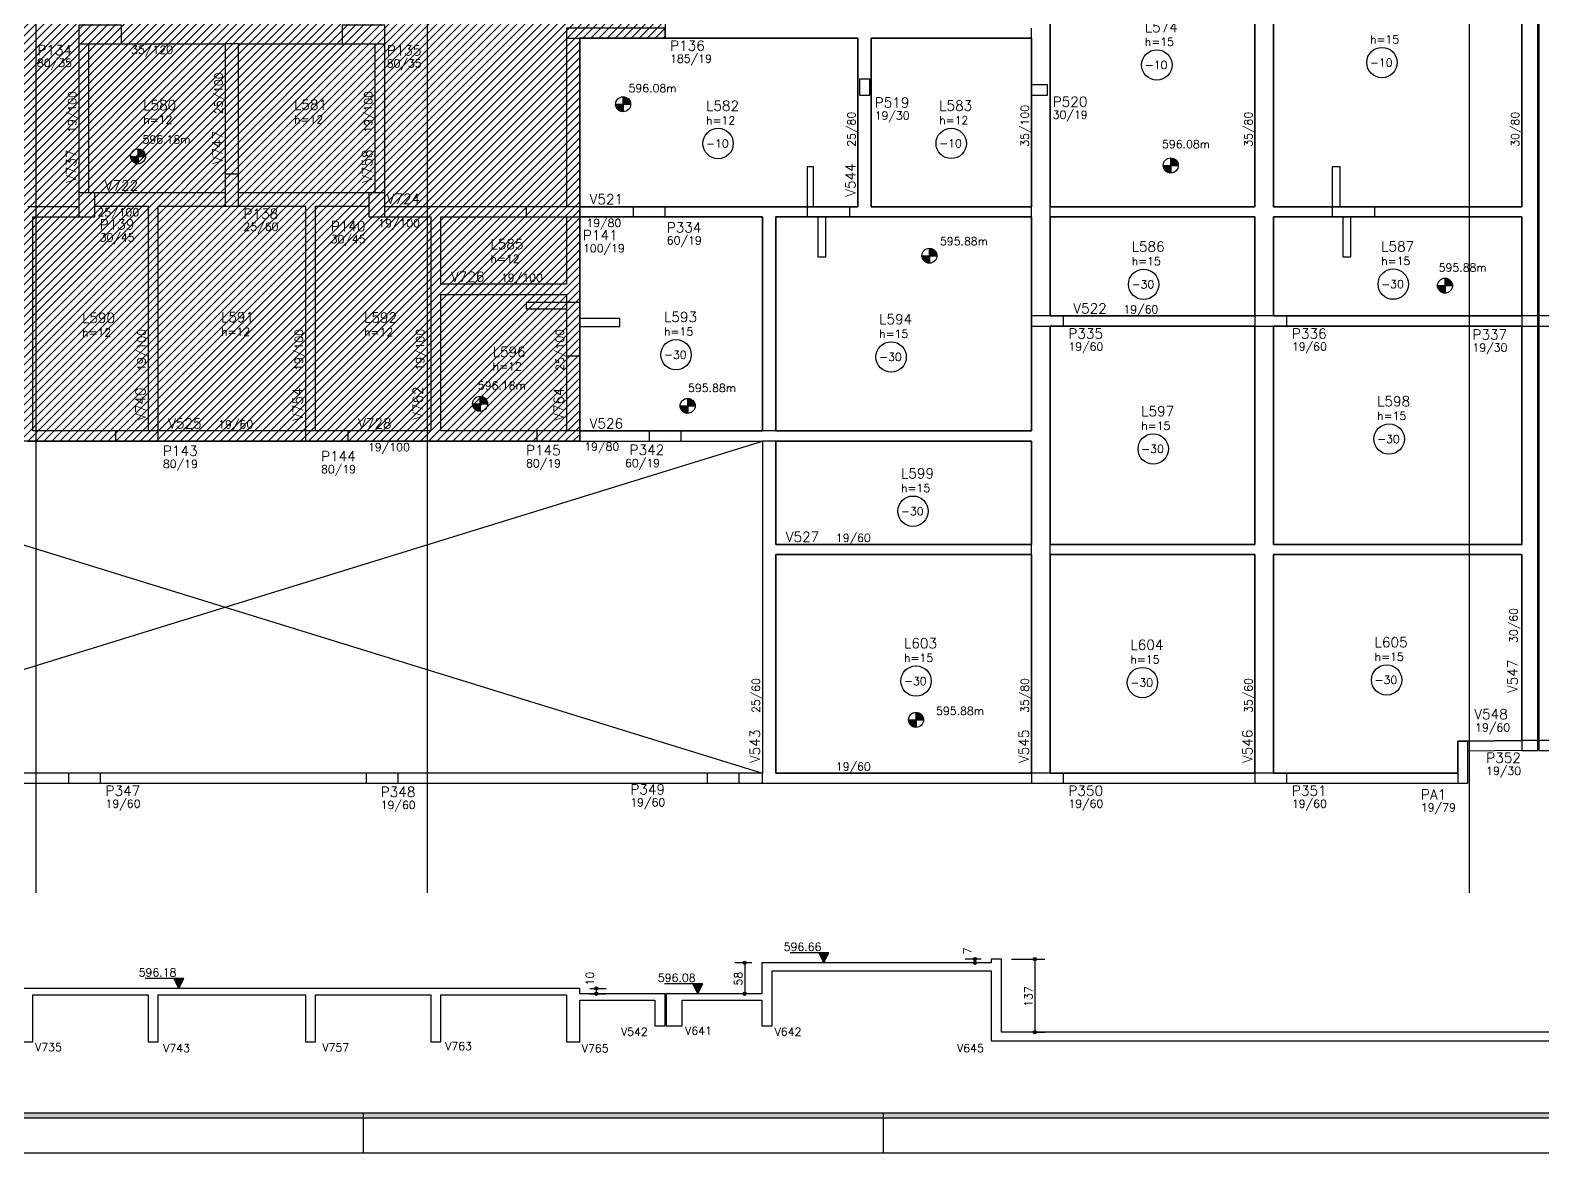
# Model space of a CAD drawing. Extents: x -9640 to 3028, y -691 to 5617.
# Drawn here: x -6896 to -4061, y -691 to 1412 of the extents above; entities that cross this region are included whole.
import ezdxf

# ---------------------------------------------------------------- set-up
doc = ezdxf.new("R2010")
doc.units = 0
doc.header["$LTSCALE"] = 100
doc.header["$MEASUREMENT"] = 0
doc.layers.get('0').update_dxf_attribs({"color": 245, "linetype": 'CONTINUOUS'})
for name, color, linetype in [('01', 7, 'CONTINUOUS'), ('10', 7, 'CONTINUOUS'), ('11', 7, 'CONTINUOUS'), ('12', 7, 'CONTINUOUS'), ('13', 7, 'CONTINUOUS'), ('18', 4, 'CONTINUOUS'), ('19', 5, 'CONTINUOUS'), ('2', 5, 'CONTINUOUS'), ('221', 102, 'CONTINUOUS'), ('224', 7, 'CONTINUOUS'), ('242', 7, 'CONTINUOUS'), ('243', 9, 'CONTINUOUS'), ('244', 6, 'CONTINUOUS'), ('246', 3, 'CONTINUOUS'), ('30', 7, 'CONTINUOUS'), ('4', 3, 'CONTINUOUS'), ('8', 7, 'CONTINUOUS'), ('9', 3, 'CONTINUOUS')]:
    doc.layers.add(name, color=color, linetype=linetype)
doc.styles.get("Standard").update_dxf_attribs({"font": 'ROMANS.SHX'})

msp = doc.modelspace()

# ---------------------------------------------------------------- hatches: boundary and pattern name
at = {"layer": '244', "linetype": 'Continuous'}
h = msp.add_hatch(dxfattribs=at)
h.set_pattern_fill('ANSI31', color=256, scale=85)
h.paths.add_polyline_path([(-7170.126021, 4326.596), (-5706.126, 4326.596), (-5706.126, 1397.596), (-5866.126, 1397.596), (-5866.126, 642.596), (-7170.126021, 642.596026), (-7170.126021, 1397.596), (-7330.126, 1397.596), (-7330.126, 1867.096), (-7220.126, 1867.096), (-7220.126, 2381.596), (-7330.126007, 2384.596), (-7330.126007, 3571.596031), (-7170.126024, 3571.596031)])

# ---------------------------------------------------------------- linework, layer by layer
for p, q in [((-5784.723792, 1287.860354), (-5784.723792, 1259.735354)), ((-5784.723792, 1259.735354), (-5784.723792, 1287.860354)), ((-5784.723792, 1287.177088), (-5780.393526, 1287.177088)), ((-5784.723792, 1286.285133), (-5778.256771, 1286.285133)), ((-5784.723792, 1285.393178), (-5776.767502, 1285.393178)), ((-5784.723792, 1284.501209), (-5775.602833, 1284.501209)), ((-5784.723792, 1283.609321), (-5774.649576, 1283.609321)), ((-5784.723792, 1282.717366), (-5773.85194, 1282.717366)), ((-5784.723792, 1281.825397), (-5773.177687, 1281.825397)), ((-5784.723792, 1280.933442), (-5772.606162, 1280.933442)), ((-5784.723792, 1280.041487), (-5772.123364, 1280.041487)), ((-5784.723792, 1279.149531), (-5771.719423, 1279.149531)), ((-5784.723792, 1278.257576), (-5771.387205, 1278.257576)), ((-5784.723792, 1277.365675), (-5771.121398, 1277.365675)), ((-5784.723792, 1276.473719), (-5770.918248, 1276.473719)), ((-5798.786292, 1273.797854), (-5770.661292, 1273.797854)), ((-5784.723846, 1272.905952), (-5798.751893, 1272.905952)), ((-5784.723846, 1272.013997), (-5798.672727, 1272.013997)), ((-5784.723846, 1271.122042), (-5798.529444, 1271.122042)), ((-5784.723846, 1270.230087), (-5798.326239, 1270.230087)), ((-5784.723846, 1269.338185), (-5798.060432, 1269.338185)), ((-5784.723846, 1268.446176), (-5797.728214, 1268.446176)), ((-5784.723846, 1267.554275), (-5797.324273, 1267.554275)), ((-5784.723846, 1266.66232), (-5796.841476, 1266.66232)), ((-5784.723846, 1265.770364), (-5796.269951, 1265.770364)), ((-5784.723846, 1264.878409), (-5795.595643, 1264.878409)), ((-5784.723846, 1263.986508), (-5794.798062, 1263.986508)), ((-5784.723846, 1263.094485), (-5793.844805, 1263.094485)), ((-5784.723846, 1262.202584), (-5792.680136, 1262.202584)), ((-5784.723846, 1261.310629), (-5791.190866, 1261.310629)), ((-5784.723846, 1260.418673), (-5789.054057, 1260.418673)), ((-5784.723792, 1275.581764), (-5770.77491, 1275.581764)), ((-5784.723792, 1274.689809), (-5770.69131, 1274.689809)), ((-6707.851308, 1176.170773), (-6679.726308, 1176.170773)), ((-6693.788862, 1175.278871), (-6707.816909, 1175.278871)), ((-6693.788862, 1174.386916), (-6707.737743, 1174.386916)), ((-6693.788862, 1173.494961), (-6707.59446, 1173.494961)), ((-6693.788862, 1172.603006), (-6707.391256, 1172.603006)), ((-6693.788862, 1171.711104), (-6707.125449, 1171.711104)), ((-6693.788862, 1170.819095), (-6706.79323, 1170.819095)), ((-6693.788862, 1169.927194), (-6706.38929, 1169.927194)), ((-6693.788862, 1169.035239), (-6705.906492, 1169.035239)), ((-6693.788862, 1168.143284), (-6705.334967, 1168.143284)), ((-6693.788862, 1167.251328), (-6704.66066, 1167.251328)), ((-6693.788862, 1166.359427), (-6703.863078, 1166.359427)), ((-6693.788862, 1165.467405), (-6702.909821, 1165.467405)), ((-6693.788862, 1164.575503), (-6701.745152, 1164.575503)), ((-6693.788862, 1163.683548), (-6700.255882, 1163.683548)), ((-6693.788862, 1162.791593), (-6698.119074, 1162.791593)), ((-6693.788808, 1190.233273), (-6693.788808, 1162.108273)), ((-6693.788808, 1162.108273), (-6693.788808, 1190.233273)), ((-6693.788808, 1189.550007), (-6689.458543, 1189.550007)), ((-6693.788808, 1188.658052), (-6687.321788, 1188.658052)), ((-6693.788808, 1187.766097), (-6685.832518, 1187.766097)), ((-6693.788808, 1186.874128), (-6684.667849, 1186.874128)), ((-6693.788808, 1185.98224), (-6683.714592, 1185.98224)), ((-6693.788808, 1185.090285), (-6682.916957, 1185.090285)), ((-6693.788808, 1184.198316), (-6682.242703, 1184.198316)), ((-6693.788808, 1183.306361), (-6681.671178, 1183.306361)), ((-6693.788808, 1182.414406), (-6681.18838, 1182.414406)), ((-6693.788808, 1181.522451), (-6680.78444, 1181.522451)), ((-6693.788808, 1180.630495), (-6680.452221, 1180.630495)), ((-6693.788808, 1179.738594), (-6680.186414, 1179.738594)), ((-6693.788808, 1178.846639), (-6679.983264, 1178.846639)), ((-6693.788808, 1177.954683), (-6679.839926, 1177.954683)), ((-6693.788808, 1177.062728), (-6679.756326, 1177.062728)), ((-4758.29095, 1173.116395), (-4758.29095, 1144.991395)), ((-4758.29095, 1144.991395), (-4758.29095, 1173.116395)), ((-4758.29095, 1172.433129), (-4753.960684, 1172.433129)), ((-4758.29095, 1171.541174), (-4751.823929, 1171.541174)), ((-4758.29095, 1170.649219), (-4750.33466, 1170.649219)), ((-4758.29095, 1169.75725), (-4749.169991, 1169.75725)), ((-4758.29095, 1168.865362), (-4748.216734, 1168.865362)), ((-4758.29095, 1167.973407), (-4747.419099, 1167.973407)), ((-4758.29095, 1167.081438), (-4746.744845, 1167.081438)), ((-4758.29095, 1166.189483), (-4746.17332, 1166.189483)), ((-4758.29095, 1165.297528), (-4745.690522, 1165.297528)), ((-4758.29095, 1164.405573), (-4745.286581, 1164.405573)), ((-4758.29095, 1163.513617), (-4744.954363, 1163.513617)), ((-4758.29095, 1162.621716), (-4744.688556, 1162.621716)), ((-4772.35345, 1159.053895), (-4744.22845, 1159.053895)), ((-4758.291004, 1158.161994), (-4772.319051, 1158.161994)), ((-4758.291004, 1157.270038), (-4772.239885, 1157.270038)), ((-4758.291004, 1156.378083), (-4772.096602, 1156.378083)), ((-4758.291004, 1155.486128), (-4771.893398, 1155.486128)), ((-4758.291004, 1154.594226), (-4771.627591, 1154.594226)), ((-4758.291004, 1153.702218), (-4771.295372, 1153.702218)), ((-4758.291004, 1152.810316), (-4770.891432, 1152.810316)), ((-4758.291004, 1151.918361), (-4770.408634, 1151.918361)), ((-4758.291004, 1151.026406), (-4769.837109, 1151.026406)), ((-4758.291004, 1150.13445), (-4769.162801, 1150.13445)), ((-4758.291004, 1149.242549), (-4768.36522, 1149.242549)), ((-4758.291004, 1148.350527), (-4767.411963, 1148.350527)), ((-4758.291004, 1147.458625), (-4766.247294, 1147.458625)), ((-4758.291004, 1146.56667), (-4764.758024, 1146.56667)), ((-4758.291004, 1145.674715), (-4762.621216, 1145.674715)), ((-4758.29095, 1161.729761), (-4744.485406, 1161.729761)), ((-4758.29095, 1160.837805), (-4744.342068, 1160.837805)), ((-4758.29095, 1159.94585), (-4744.258468, 1159.94585)), ((-5210.581892, 1004.099726), (-5210.581892, 975.974726)), ((-5210.581892, 975.974726), (-5210.581892, 1004.099726)), ((-5210.581892, 1003.41646), (-5206.251627, 1003.41646)), ((-5210.581892, 1002.524505), (-5204.114872, 1002.524505)), ((-5210.581892, 1001.632549), (-5202.625602, 1001.632549)), ((-5210.581892, 1000.740581), (-5201.460933, 1000.740581)), ((-5210.581892, 999.848693), (-5200.507676, 999.848693)), ((-5210.581892, 998.956737), (-5199.710041, 998.956737)), ((-5210.581892, 998.064769), (-5199.035787, 998.064769)), ((-5210.581892, 997.172814), (-5198.464262, 997.172814)), ((-5210.581892, 996.280858), (-5197.981464, 996.280858)), ((-5210.581892, 995.388903), (-5197.577524, 995.388903)), ((-5210.581892, 994.496948), (-5197.245305, 994.496948)), ((-5210.581892, 993.605047), (-5196.979498, 993.605047)), ((-5210.581892, 992.713091), (-5196.776348, 992.713091)), ((-5224.644392, 990.037226), (-5196.519392, 990.037226)), ((-5210.581946, 989.145324), (-5224.609993, 989.145324)), ((-5210.581946, 988.253369), (-5224.530828, 988.253369)), ((-5210.581946, 987.361414), (-5224.387544, 987.361414)), ((-5210.581946, 986.469459), (-5224.18434, 986.469459)), ((-5210.581946, 985.577557), (-5223.918533, 985.577557)), ((-5210.581946, 984.685548), (-5223.586314, 984.685548)), ((-5210.581946, 983.793647), (-5223.182374, 983.793647)), ((-5210.581946, 982.901691), (-5222.699576, 982.901691)), ((-5210.581946, 982.009736), (-5222.128051, 982.009736)), ((-5210.581946, 981.117781), (-5221.453744, 981.117781)), ((-5210.581946, 980.22588), (-5220.656162, 980.22588)), ((-5210.581946, 979.333857), (-5219.702905, 979.333857)), ((-5210.581946, 978.441956), (-5218.538236, 978.441956)), ((-5210.581946, 977.550001), (-5217.048966, 977.550001)), ((-5210.581946, 976.658045), (-5214.912158, 976.658045)), ((-5210.581892, 991.821136), (-5196.633011, 991.821136)), ((-5210.581892, 990.929181), (-5196.54941, 990.929181)), ((-4244.306105, 947.940818), (-4244.306105, 919.815818)), ((-4244.306105, 919.815818), (-4244.306105, 947.940818)), ((-4244.306105, 947.257552), (-4239.975839, 947.257552)), ((-4244.306105, 946.365597), (-4237.839084, 946.365597)), ((-4244.306105, 945.473641), (-4236.349815, 945.473641)), ((-4244.306105, 944.581673), (-4235.185146, 944.581673)), ((-4244.306105, 943.689785), (-4234.231889, 943.689785)), ((-4244.306105, 942.797829), (-4233.434253, 942.797829)), ((-4244.306105, 941.905861), (-4232.76, 941.905861)), ((-4244.306105, 941.013906), (-4232.188475, 941.013906)), ((-4244.306105, 940.12195), (-4231.705677, 940.12195)), ((-4244.306105, 939.229995), (-4231.301736, 939.229995)), ((-4244.306105, 938.33804), (-4230.969518, 938.33804)), ((-4244.306105, 937.446139), (-4230.703711, 937.446139)), ((-4244.306105, 936.554183), (-4230.500561, 936.554183)), ((-4244.306105, 935.662228), (-4230.357223, 935.662228)), ((-4258.368605, 933.878318), (-4230.243605, 933.878318)), ((-4244.306159, 932.986416), (-4258.334206, 932.986416)), ((-4244.306159, 932.094461), (-4258.25504, 932.094461)), ((-4244.306159, 931.202506), (-4258.111757, 931.202506)), ((-4244.306159, 930.310551), (-4257.908552, 930.310551)), ((-4244.306159, 929.418649), (-4257.642746, 929.418649)), ((-4244.306159, 928.52664), (-4257.310527, 928.52664)), ((-4244.306159, 927.634739), (-4256.906586, 927.634739)), ((-4244.306159, 926.742783), (-4256.423789, 926.742783)), ((-4244.306159, 925.850828), (-4255.852264, 925.850828)), ((-4244.306159, 924.958873), (-4255.177956, 924.958873)), ((-4244.306159, 924.066972), (-4254.380375, 924.066972)), ((-4244.306159, 923.174949), (-4253.427118, 923.174949)), ((-4244.306159, 922.283048), (-4252.262449, 922.283048)), ((-4244.306159, 921.391093), (-4250.773179, 921.391093)), ((-4244.306159, 920.499137), (-4248.63637, 920.499137)), ((-4244.306105, 934.770273), (-4230.273623, 934.770273)), ((-6066.889142, 712.386066), (-6038.764142, 712.386066)), ((-6052.826695, 711.494165), (-6066.854742, 711.494165)), ((-6052.826695, 710.602209), (-6066.775577, 710.602209)), ((-6052.826695, 709.710254), (-6066.632293, 709.710254)), ((-6052.826695, 708.818299), (-6066.429089, 708.818299)), ((-6052.826642, 726.448566), (-6052.826642, 698.323566)), ((-6052.826642, 698.323566), (-6052.826642, 726.448566)), ((-6052.826642, 725.7653), (-6048.496376, 725.7653)), ((-6052.826642, 724.873345), (-6046.359621, 724.873345)), ((-6052.826642, 723.98139), (-6044.870351, 723.98139)), ((-6052.826642, 723.089421), (-6043.705683, 723.089421)), ((-6052.826642, 722.197533), (-6042.752426, 722.197533)), ((-6052.826642, 721.305578), (-6041.95479, 721.305578)), ((-6052.826642, 720.413609), (-6041.280537, 720.413609)), ((-6052.826642, 719.521654), (-6040.709011, 719.521654)), ((-6052.826642, 718.629699), (-6040.226214, 718.629699)), ((-6052.826642, 717.737744), (-6039.822273, 717.737744)), ((-6052.826642, 716.845789), (-6039.490055, 716.845789)), ((-6052.826642, 715.953887), (-6039.224248, 715.953887)), ((-6052.826642, 715.061932), (-6039.021097, 715.061932)), ((-6052.826642, 714.169977), (-6038.87776, 714.169977)), ((-6052.826642, 713.278021), (-6038.79416, 713.278021)), ((-5663.714549, 722.63734), (-5663.714549, 694.51234)), ((-5663.714549, 694.51234), (-5663.714549, 722.63734)), ((-5663.714549, 721.954074), (-5659.384284, 721.954074)), ((-5663.714549, 721.062119), (-5657.247529, 721.062119)), ((-5663.714549, 720.170164), (-5655.758259, 720.170164)), ((-5663.714549, 719.278195), (-5654.59359, 719.278195)), ((-5663.714549, 718.386307), (-5653.640333, 718.386307)), ((-5663.714549, 717.494352), (-5652.842698, 717.494352)), ((-5663.714549, 716.602383), (-5652.168444, 716.602383)), ((-5663.714549, 715.710428), (-5651.596919, 715.710428)), ((-5663.714549, 714.818473), (-5651.114121, 714.818473)), ((-5663.714549, 713.926518), (-5650.710181, 713.926518)), ((-5663.714549, 713.034562), (-5650.377962, 713.034562)), ((-5663.714549, 712.142661), (-5650.112155, 712.142661)), ((-5663.714549, 711.250706), (-5649.909005, 711.250706)), ((-5663.714549, 710.358751), (-5649.765668, 710.358751)), ((-5663.714549, 709.466795), (-5649.682067, 709.466795)), ((-6052.826695, 707.926398), (-6066.163282, 707.926398)), ((-6052.826695, 707.034389), (-6065.831064, 707.034389)), ((-6052.826695, 706.142487), (-6065.427123, 706.142487)), ((-6052.826695, 705.250532), (-6064.944326, 705.250532)), ((-6052.826695, 704.358577), (-6064.3728, 704.358577)), ((-6052.826695, 703.466622), (-6063.698493, 703.466622)), ((-6052.826695, 702.57472), (-6062.900911, 702.57472)), ((-6052.826695, 701.682698), (-6061.947654, 701.682698)), ((-6052.826695, 700.790796), (-6060.782986, 700.790796)), ((-6052.826695, 699.898841), (-6059.293716, 699.898841)), ((-6052.826695, 699.006886), (-6057.156907, 699.006886)), ((-5677.777049, 708.57484), (-5649.652049, 708.57484)), ((-5663.714603, 707.682939), (-5677.74265, 707.682939)), ((-5663.714603, 706.790983), (-5677.663485, 706.790983)), ((-5663.714603, 705.899028), (-5677.520201, 705.899028)), ((-5663.714603, 705.007073), (-5677.316997, 705.007073)), ((-5663.714603, 704.115171), (-5677.05119, 704.115171)), ((-5663.714603, 703.223163), (-5676.718971, 703.223163)), ((-5663.714603, 702.331261), (-5676.315031, 702.331261)), ((-5663.714603, 701.439306), (-5675.832233, 701.439306)), ((-5663.714603, 700.547351), (-5675.260708, 700.547351)), ((-5663.714603, 699.655395), (-5674.586401, 699.655395)), ((-5663.714603, 698.763494), (-5673.788819, 698.763494)), ((-5663.714603, 697.871472), (-5672.835562, 697.871472)), ((-5663.714603, 696.97957), (-5671.670893, 696.97957)), ((-5663.714603, 696.087615), (-5670.181623, 696.087615)), ((-5663.714603, 695.19566), (-5668.044815, 695.19566)), ((-5249.773978, 120.210951), (-5221.648978, 120.210951)), ((-5235.711532, 119.31905), (-5249.739579, 119.31905)), ((-5235.711532, 118.427094), (-5249.660413, 118.427094)), ((-5235.711532, 117.535139), (-5249.51713, 117.535139)), ((-5235.711532, 116.643184), (-5249.313926, 116.643184)), ((-5235.711532, 115.751282), (-5249.048119, 115.751282)), ((-5235.711532, 114.859274), (-5248.7159, 114.859274)), ((-5235.711532, 113.967372), (-5248.31196, 113.967372)), ((-5235.711478, 134.273451), (-5235.711478, 106.148451)), ((-5235.711478, 106.148451), (-5235.711478, 134.273451)), ((-5235.711478, 133.590185), (-5231.381213, 133.590185)), ((-5235.711478, 132.69823), (-5229.244458, 132.69823)), ((-5235.711478, 131.806275), (-5227.755188, 131.806275)), ((-5235.711478, 130.914306), (-5226.590519, 130.914306)), ((-5235.711478, 130.022418), (-5225.637262, 130.022418)), ((-5235.711478, 129.130463), (-5224.839627, 129.130463)), ((-5235.711478, 128.238494), (-5224.165373, 128.238494)), ((-5235.711478, 127.346539), (-5223.593848, 127.346539)), ((-5235.711478, 126.454584), (-5223.11105, 126.454584)), ((-5235.711478, 125.562629), (-5222.70711, 125.562629)), ((-5235.711478, 124.670673), (-5222.374891, 124.670673)), ((-5235.711478, 123.778772), (-5222.109084, 123.778772)), ((-5235.711478, 122.886817), (-5221.905934, 122.886817)), ((-5235.711478, 121.994862), (-5221.762596, 121.994862)), ((-5235.711478, 121.102906), (-5221.678996, 121.102906)), ((-5235.711532, 113.075417), (-5247.829162, 113.075417)), ((-5235.711532, 112.183462), (-5247.257637, 112.183462)), ((-5235.711532, 111.291506), (-5246.58333, 111.291506)), ((-5235.711532, 110.399605), (-5245.785748, 110.399605)), ((-5235.711532, 109.507583), (-5244.832491, 109.507583)), ((-5235.711532, 108.615681), (-5243.667822, 108.615681)), ((-5235.711532, 107.723726), (-5242.178552, 107.723726)), ((-5235.711532, 106.831771), (-5240.041744, 106.831771)), ((-5399.396192, -316.2723), (-5471.396177, -316.2723)), ((-5408.771192, -335.022309), (-5418.14621, -316.2723)), ((-5417.310112, -317.944514), (-5400.232255, -317.944514)), ((-5416.474014, -319.616675), (-5401.068353, -319.616675)), ((-5415.637916, -321.288871), (-5401.904415, -321.288871)), ((-5414.801853, -322.961032), (-5402.740514, -322.961032)), ((-5413.965755, -324.633193), (-5403.576612, -324.633228)), ((-5413.129657, -326.305389), (-5404.412674, -326.305389)), ((-5412.293559, -327.977594), (-5405.248773, -327.977559)), ((-5411.457461, -329.6498), (-5406.084871, -329.649755)), ((-5410.621362, -331.32196), (-5406.920969, -331.32196)), ((-5409.7853, -332.994121), (-5407.757085, -332.994121)), ((-5408.771192, -335.022309), (-5399.396192, -316.2723)), ((-6608.324938, -364.2723), (-6680.324923, -364.2723)), ((-6617.699938, -383.022309), (-6627.074956, -364.2723)), ((-6626.238858, -365.944514), (-6609.161, -365.944514)), ((-6625.402759, -367.616675), (-6609.997099, -367.616675)), ((-6617.699938, -383.022309), (-6608.324938, -364.2723)), ((-6624.566661, -369.288871), (-6610.833161, -369.288871)), ((-6623.730599, -370.961032), (-6611.669259, -370.961032)), ((-6622.894501, -372.633193), (-6612.505357, -372.633228)), ((-6622.058402, -374.305389), (-6613.34142, -374.305389)), ((-6621.222304, -375.977594), (-6614.177518, -375.977559)), ((-6620.386206, -377.6498), (-6615.013616, -377.649755)), ((-6619.550108, -379.32196), (-6615.849714, -379.32196)), ((-6618.714045, -380.994121), (-6616.68583, -380.994121)), ((-5635.22993, -374.2723), (-5707.229915, -374.2723)), ((-5644.60493, -393.022309), (-5653.979948, -374.2723)), ((-5653.14385, -375.944514), (-5636.065992, -375.944514)), ((-5652.307751, -377.616675), (-5636.90209, -377.616675)), ((-5651.471653, -379.288871), (-5637.738153, -379.288871)), ((-5650.635591, -380.961032), (-5638.574251, -380.961032)), ((-5649.799492, -382.633193), (-5639.410349, -382.633228)), ((-5648.963394, -384.305389), (-5640.246412, -384.305389)), ((-5648.127296, -385.977594), (-5641.08251, -385.977559)), ((-5647.291198, -387.6498), (-5641.918608, -387.649755)), ((-5646.4551, -389.32196), (-5642.754706, -389.32196)), ((-5645.619037, -390.994121), (-5643.590822, -390.994121)), ((-5644.60493, -393.022309), (-5635.22993, -374.2723)), ((-6272.075601, -615.886928), (-6272.075601, -690.886928)), ((-5297.075601, -615.886928), (-5297.075601, -690.886928))]:
    msp.add_line(p, q)
for points in [[(-9639.575601, -690.886928), (3027.924399, -690.886928), (3027.924399, 5616.613072), (-9639.575601, 5616.613072), (-9639.575601, -690.886928)], [(2952.924399, -615.886928), (2952.924399, -626.386928), (-9462.575601, -626.386928), (-9462.575601, 5552.113072), (2952.924399, 5552.113072), (2952.924399, 5541.613072), (-9452.075601, 5541.613072), (-9452.075601, -615.886928), (2952.924399, -615.886928)], [(-9452.075601, -615.886928), (2952.924399, -615.886928), (2952.924399, 5541.613072), (-9452.075601, 5541.613072), (-9452.075601, -615.886928)], [(-5418.14621, -316.2723), (-5408.771192, -335.022309), (-5399.396192, -316.2723), (-5418.14621, -316.2723)], [(-6627.074956, -364.2723), (-6617.699938, -383.022309), (-6608.324938, -364.2723), (-6627.074956, -364.2723)], [(-5653.979948, -374.2723), (-5644.60493, -393.022309), (-5635.22993, -374.2723), (-5653.979948, -374.2723)]]:
    msp.add_lwpolyline(points)
for centre in [(-5784.723792, 1273.797854), (-6693.788808, 1176.170773), (-4758.29095, 1159.053895), (-5210.581892, 990.037226), (-4244.306105, 933.878318), (-6052.826642, 712.386066), (-5663.714549, 708.57484), (-5235.711478, 120.210951)]:
    msp.add_circle(centre, 14.0625)
for points in [[(2952.924399, -626.386928), (-9462.575601, -626.386928), (-9452.075601, -615.886928)], [(2952.924399, -626.386928), (-9452.075601, -615.886928), (2952.924399, -615.886928)]]:
    msp.add_solid(points)
at = {"layer": '01'}
for p, q in [((-4100.626021, 81.596), (-4201.426021, 80.596)), ((-4100.626021, 62.596), (-4201.426021, 61.596))]:
    msp.add_line(p, q, dxfattribs=at)
for points in [[(-4984.626021, 1407.096), (-4984.626021, 1627.096)], [(-4600.626021, 1627.096), (-4600.626021, 1081.596)], [(-4565.626021, 1081.596), (-4565.626021, 1627.096)], [(-4100.626021, 1627.096), (-4100.626021, 1081.596)], [(-4070.626021, 1072.096), (-4070.626021, 1627.096)], [(-4068.626021, 1627.096), (-4068.626021, 1072.096)], [(-5891.126, 1397.596), (-5891.126, 1081.596)], [(-5866.126, 1081.596), (-5866.126, 1397.596)], [(-5706.126, 1397.596), (-5344.626021, 1397.596)], [(-5344.626021, 1397.596), (-5344.626021, 1306.096)], [(-5319.626021, 1397.596), (-5019.626021, 1397.596)], [(-5319.626021, 1306.096), (-5319.626021, 1397.596)], [(-5019.626021, 1397.596), (-5019.626021, 1416.596)], [(-5019.626021, 1397.596), (-5019.626021, 1310.096)], [(-4984.626021, 1300.596), (-4984.626021, 1407.096)], [(-6805.126, 1387.096), (-6805.126, 1107.596)], [(-6786.126, 1107.596), (-6786.126, 1387.096)], [(-6725.126, 1387.096), (-6598.126464, 1387.096)], [(-6598.126464, 1387.096), (-6530.626, 1387.096)], [(-6530.626, 1387.096), (-6530.626, 1142.596)], [(-6505.626, 1387.096), (-6530.626, 1387.096)], [(-6505.626, 1142.596), (-6505.626, 1387.096)], [(-6505.626, 1387.096), (-6438.126464, 1387.096)], [(-6438.126464, 1387.096), (-6311.126, 1387.096)], [(-6250.126, 1387.096), (-6250.126, 1107.596)], [(-6231.126, 1107.596), (-6231.126, 1387.096)], [(-5344.626021, 1306.096), (-5344.626021, 1081.596)], [(-5319.626021, 1081.596), (-5319.626021, 1306.096)], [(-5019.626021, 1291.096), (-5019.626021, 1081.596)], [(-4984.626021, 1081.596), (-4984.626021, 1300.596)], [(-6665.626, 1107.596), (-6775.126, 1107.596)], [(-6530.626, 1107.596), (-6665.626, 1107.596)], [(-6370.626, 1107.596), (-6505.626, 1107.596)], [(-6261.126, 1107.596), (-6370.626, 1107.596)], [(-6805.126, 1081.596), (-6900.626, 1081.596)], [(-6775.126, 1082.596), (-6675.126, 1082.596)], [(-6675.126, 1082.596), (-6675.126, 661.596026)], [(-6656.126, 661.596026), (-6656.126, 1082.596)], [(-6656.126, 1082.596), (-6530.626, 1082.596)], [(-6505.626, 1082.596), (-6380.126, 1082.596)], [(-6380.126, 1082.596), (-6380.126, 661.596026)], [(-6361.126, 1082.596), (-6261.126, 1082.596)], [(-6361.126, 661.596), (-6361.126, 1082.596)], [(-6135.626, 1081.596), (-6231.126, 1081.596)], [(-5966.126, 1081.596), (-6135.626, 1081.596)], [(-5766.126, 1081.596), (-5866.126, 1081.596)], [(-5511.126011, 1081.596), (-5706.126, 1081.596)], [(-5344.626021, 1081.596), (-5511.126011, 1081.596)], [(-5019.626021, 1081.596), (-5319.626021, 1081.596)], [(-5019.626021, 1062.596), (-5019.626021, 1081.596)], [(-4600.626021, 1081.596), (-4984.626021, 1081.596)], [(-4984.626021, 1062.596), (-4984.626021, 1081.596)], [(-4100.626021, 1081.596), (-4565.626021, 1081.596)], [(-6891.126, 1062.596), (-6805.126, 1062.596)], [(-6891.126, 927.096), (-6891.126, 1062.596)], [(-6231.126, 1062.596), (-6145.126, 1062.596)], [(-6145.126, 1062.596), (-6145.126, 927.096)], [(-6126.126, 936.596), (-6126.126, 1062.596)], [(-6126.126, 1062.596), (-5966.126, 1062.596)], [(-5891.126, 1062.596), (-5891.126, 936.596)], [(-5866.126, 1062.596), (-5766.126, 1062.596)], [(-5866.126, 927.096), (-5866.126, 1062.596)], [(-5706.126, 1062.596), (-5523.626011, 1062.596)], [(-5523.626011, 1062.596), (-5523.626011, 661.596)], [(-5498.626011, 661.596), (-5498.626011, 1062.596)], [(-5498.626011, 1062.596), (-5332.126021, 1062.596)], [(-5332.126021, 1062.596), (-5019.626021, 1062.596)], [(-5019.626021, 1062.596), (-5019.626021, 877.096)], [(-4984.626021, 877.096), (-4984.626021, 1062.596)], [(-4984.626021, 1062.596), (-4600.626021, 1062.596)], [(-4600.626021, 1062.596), (-4600.626021, 877.096)], [(-4565.626021, 877.096), (-4565.626021, 1062.596)], [(-4565.626021, 1062.596), (-4100.626021, 1062.596)], [(-4100.626021, 1062.596), (-4100.626021, 877.096)], [(-4070.626021, 877.096), (-4070.626021, 1072.096)], [(-4068.626021, 1072.096), (-4068.626021, 877.096)], [(-5891.126, 936.596), (-6126.126, 936.596)], [(-6891.126, 661.596026), (-6891.126, 927.096)], [(-6145.126, 927.096), (-6145.126, 661.596)], [(-6126.126, 661.596), (-6126.126, 917.596)], [(-6126.126, 917.596), (-5891.126, 917.596)], [(-5891.126, 917.596), (-5891.126, 661.596)], [(-5866.126, 661.596), (-5866.126, 927.096)], [(-5019.626021, 858.096), (-5019.626021, 661.596)], [(-4984.626021, 652.096), (-4984.626021, 858.096)], [(-4600.626021, 877.096), (-4959.626021, 877.096)], [(-4959.626021, 858.096), (-4600.626021, 858.096)], [(-4600.626021, 858.096), (-4600.626021, 449.096)], [(-4565.626021, 449.096), (-4565.626021, 858.096)], [(-4100.626021, 877.096), (-4540.626021, 877.096)], [(-4540.626021, 858.096), (-4100.626021, 858.096)], [(-4100.626021, 858.096), (-4100.626021, 449.096)], [(-4070.626021, 439.596), (-4070.626021, 858.096)], [(-4068.626021, 858.096), (-4068.626021, 81.596)], [(-6736.126, 661.596026), (-6891.126, 661.596026)], [(-6380.126, 661.596026), (-6656.126, 661.596026)], [(-6145.126, 661.596), (-6300.126, 661.596)], [(-5946.126, 661.596), (-6126.126, 661.596)], [(-5736.126, 661.596), (-5866.126, 661.596)], [(-5523.626011, 661.596), (-5676.126, 661.596)], [(-5498.626011, 661.596), (-5523.626011, 661.596)], [(-5019.626021, 661.596), (-5498.626011, 661.596)], [(-4984.626021, 449.096), (-4984.626021, 652.096)], [(-6900.626, 642.596026), (-6736.126, 642.596026)], [(-6656.126, 642.596026), (-6380.126, 642.596026)], [(-6300.126, 642.596), (-6135.626, 642.596)], [(-6135.626, 642.596), (-5946.126, 642.596)], [(-5866.126, 642.596), (-5736.126, 642.596)], [(-5676.126, 642.596), (-5523.626011, 642.596)], [(-5523.626011, 642.596), (-5523.626011, 439.596)], [(-5498.626011, 642.596), (-5523.626011, 642.596)], [(-5498.626011, 449.096), (-5498.626011, 642.596)], [(-5498.626011, 642.596), (-5019.626021, 642.596)], [(-5019.626021, 642.596), (-5019.626021, 449.096)], [(-5523.626011, 439.596), (-5523.626011, 20.596)], [(-5019.626021, 449.096), (-5498.626011, 449.096)], [(-5498.626011, 20.596), (-5498.626011, 430.096)], [(-5498.626011, 430.096), (-5019.626021, 430.096)], [(-5019.626021, 430.096), (-5019.626021, 449.096)], [(-5019.626021, 430.096), (-5019.626021, 20.596)], [(-4600.626021, 449.096), (-4984.626021, 449.096)], [(-4984.626021, 430.096), (-4984.626021, 449.096)], [(-4984.626021, 20.596), (-4984.626021, 430.096)], [(-4984.626021, 430.096), (-4600.626021, 430.096)], [(-4600.626021, 430.096), (-4600.626021, 20.596)], [(-4100.626021, 449.096), (-4565.626021, 449.096)], [(-4565.626021, 20.596), (-4565.626021, 430.096)], [(-4565.626021, 430.096), (-4100.626021, 430.096)], [(-4100.626021, 430.096), (-4100.626021, 81.596)], [(-4070.626021, 81.596), (-4070.626021, 439.596)], [(-6824.126, 20.596), (-7483.126, 20.596)], [(-7483.126, 1.596), (-6824.126, 1.596)], [(-6266.126011, 20.596), (-6764.126, 20.596)], [(-6764.126, 1.596), (-6266.126011, 1.596)], [(-5627.126021, 20.596), (-6206.126011, 20.596)], [(-6206.126011, 1.596), (-5627.126021, 1.596)], [(-5523.626011, 20.596), (-5567.126021, 20.596)], [(-5567.126021, 1.596), (-5511.126011, 1.596)], [(-5523.626011, 1.596), (-5523.626011, 20.596)], [(-5511.126011, 1.596), (-5019.626021, 1.596)], [(-5019.626021, 20.596), (-5498.626011, 20.596)], [(-4600.626021, 20.596), (-4959.626021, 20.596)], [(-4959.626021, 1.596), (-4600.626021, 1.596)], [(-4220.426021, 20.596), (-4540.626021, 20.596)], [(-4540.626021, 1.596), (-4220.426021, 1.596)], [(-3063.626, -465.022309), (-5075.626, -465.022309), (-5075.626, -328.022309), (-5094.626, -328.022309), (-5094.626, -335.022309), (-5524.626, -335.022309), (-5524.626, -393.022309), (-5704.126, -393.022309), (-5704.126, -453.022309), (-5674.126, -453.022309), (-5674.126, -405.022309), (-5524.626, -405.022309), (-5524.626, -453.022309), (-5505.626, -453.022309), (-5505.626, -350.022309), (-5094.626, -350.022309), (-5094.626, -481.022309), (-3044.626, -481.022309)], [(-5706.126, -453.022309), (-5706.126, -393.022309), (-5866.126, -393.022309), (-5866.126, -383.022309), (-7170.126024, -383.022309)], [(-6910.126, -483.022309), (-6891.126, -483.022309), (-6891.126, -395.022309), (-6675.126, -395.022309), (-6675.126, -483.022309), (-6656.126, -483.022309), (-6656.126, -395.022309), (-6380.126, -395.022309), (-6380.126, -483.022309), (-6361.126, -483.022309), (-6361.126, -395.022309), (-6145.126, -395.022309), (-6145.126, -483.022309), (-6126.126, -483.022309), (-6126.126, -395.022309), (-5891.126, -395.022309), (-5891.126, -483.022309), (-5866.126, -483.022309), (-5866.126, -405.022309), (-5725.126, -405.022309), (-5725.126, -453.022309), (-5706.126, -453.022309)]]:
    msp.add_lwpolyline(points, dxfattribs=at)
at = {"layer": '13'}
for centre in [(-4784.417687, 1347.433437), (-4362.466434, 1351.949759), (-5606.724038, 1200.224379), (-5169.827357, 1200.429823), (-4809.130614, 936.296885), (-4341.379931, 936.747281), (-5685.518571, 804.450556), (-5282.385976, 800.269477), (-4791.152236, 627.922511), (-4349.00712, 646.483579), (-5241.403222, 511.251059), (-5235.712713, 192.985546), (-4811.385731, 190.119156), (-4353.764229, 195.062028)]:
    msp.add_circle(centre, 28.460499, dxfattribs=at)
at = {"layer": '18'}
for p, q in [((-6885.123768, 5249.096126), (-6885.123768, -203.896211)), ((-6151.123768, -203.896211), (-6151.123768, 5249.096126)), ((-4199.123325, 5249.096126), (-4199.123325, -203.896211)), ((-5439.846958, 1156.596), (-5439.846958, 1062.596)), ((-5427.846958, 1081.596), (-5427.846958, 1156.596)), ((-4455.810075, 1156.596), (-4455.810075, 1062.596)), ((-4440.810075, 1081.596), (-4440.810075, 1156.596)), ((-5359.846958, 1081.596), (-5427.846958, 1081.596)), ((-5359.846958, 1062.596), (-5359.846958, 1081.596)), ((-4375.810075, 1081.596), (-4440.810075, 1081.596)), ((-4375.810075, 1062.596), (-4375.810075, 1081.596)), ((-5439.846958, 1062.596), (-5419.846958, 1062.596)), ((-5419.846958, 1062.596), (-5419.846958, 987.596)), ((-5404.846958, 987.596), (-5404.846958, 1062.596)), ((-5404.846958, 1062.596), (-5359.846958, 1062.596)), ((-4455.810075, 1062.596), (-4435.810075, 1062.596)), ((-4435.810075, 1062.596), (-4435.810075, 987.596)), ((-4420.810075, 987.596), (-4420.810075, 1062.596)), ((-4420.810075, 1062.596), (-4375.810075, 1062.596)), ((-5866.126, 902.171066), (-5966.126, 902.171066)), ((-5966.126, 890.171066), (-5891.126, 890.171066)), ((-5891.126, 890.171066), (-5891.126, 802.171066)), ((-5866.126, 872.171066), (-5866.126, 902.171066)), ((-5791.126, 872.171066), (-5866.126, 872.171066)), ((-5866.126, 802.171066), (-5866.126, 857.171066)), ((-5866.126, 857.171066), (-5791.126, 857.171066)), ((-5891.126, 802.171066), (-5866.126, 802.171066))]:
    msp.add_line(p, q, dxfattribs=at)
at = {"layer": '19'}
for p, q in [((-7538.126, 20.596), (-5523.626011, 642.596026)), ((-7538.125915, 642.596), (-5523.626011, 20.596))]:
    msp.add_line(p, q, dxfattribs=at)
at = {"layer": '2'}
for points in [[(-5341.626021, 1291.096), (-5322.626021, 1291.096), (-5322.626021, 1321.096), (-5341.626021, 1321.096), (-5341.626021, 1291.096)], [(-5019.626021, 1291.096), (-4989.626021, 1291.096), (-4989.626021, 1310.096), (-5019.626021, 1310.096), (-5019.626021, 1291.096)]]:
    msp.add_lwpolyline(points, dxfattribs=at)
at = {"layer": '221', "color": 11, "linetype": 'Continuous'}
for p, q in [((-5543.376, -335.022309), (-5575.537203, -335.022309)), ((-5556.787203, -335.022309), (-5556.787203, -393.022309)), ((-5524.626, -335.022309), (-5524.626, -335.022309)), ((-5113.376, -328.022309), (-5143.846551, -328.022309)), ((-5113.376, -335.022309), (-5143.846551, -335.022309)), ((-5125.096551, -328.022309), (-5125.096551, -335.022309)), ((-5094.626, -328.022309), (-5094.626, -328.022309)), ((-5094.626, -335.022309), (-5094.626, -335.022309)), ((-5075.626, -328.022309), (-5075.626, -328.022309)), ((-5056.876, -328.022309), (-4994.36002, -328.022309)), ((-5013.11002, -328.022309), (-5013.11002, -465.022309)), ((-5866.126, -383.022309), (-5866.126, -383.022309)), ((-5866.126, -393.022309), (-5866.126, -393.022309)), ((-5847.376, -383.022309), (-5816.250302, -383.022309)), ((-5847.376, -393.022309), (-5816.250302, -393.022309)), ((-5835.000302, -383.022309), (-5835.000302, -393.022309)), ((-5562.03994, -393.022309), (-5575.537203, -393.022309)), ((-5543.28994, -393.022309), (-5543.28994, -393.022309)), ((-5034.286682, -465.022309), (-5034.286682, -465.022309)), ((-5015.536682, -465.022309), (-4994.36002, -465.022309))]:
    msp.add_line(p, q, dxfattribs=at)
for centre, radius in [((-5556.787203, -335.022309), 3), ((-5556.787203, -335.022309), 1.5), ((-5125.096551, -328.022309), 3), ((-5125.096551, -335.022309), 3), ((-5125.096551, -328.022309), 1.5), ((-5125.096551, -335.022309), 1.5), ((-5013.11002, -328.022309), 3), ((-5013.11002, -328.022309), 1.5), ((-5835.000302, -383.022309), 3), ((-5835.000302, -393.022309), 3), ((-5835.000302, -383.022309), 1.5), ((-5835.000302, -393.022309), 1.5), ((-5556.787203, -393.022309), 3), ((-5556.787203, -393.022309), 1.5), ((-5013.11002, -465.022309), 3), ((-5013.11002, -465.022309), 1.5)]:
    msp.add_circle(centre, radius, dxfattribs=at)
at = {"layer": '242'}
for p, q in [((-6765.126, 1404.596), (-6765.126, 1404.596)), ((-6271.126, 1404.596), (-6271.126, 1404.596)), ((-5798.625982, 1407.096), (-5798.625982, 1407.096)), ((-5332.126021, 1306.096), (-5332.126021, 1306.096)), ((-5004.626021, 1300.596), (-5004.626021, 1300.596)), ((-6518.126, 1112.596), (-6518.126, 1112.596)), ((-6790.126, 1085.096), (-6790.126, 1085.096)), ((-6246.126, 1085.096), (-6246.126, 1085.096)), ((-5916.126, 1072.096), (-5916.126, 1072.096)), ((-5736.126, 1072.096), (-5736.126, 1072.096)), ((-4989.626021, 867.596), (-4989.626021, 867.596)), ((-4570.626021, 867.596), (-4570.626021, 867.596)), ((-4085.626021, 867.596), (-4085.626021, 867.596)), ((-6696.126, 652.096026), (-6696.126, 652.096026)), ((-6340.126, 652.096), (-6340.126, 652.096)), ((-5906.126, 652.096), (-5906.126, 652.096)), ((-5706.126, 652.096), (-5706.126, 652.096)), ((-4085.626021, 72.096), (-4085.626021, 72.096)), ((-4210.926021, 41.096), (-4210.926021, 41.096)), ((-6794.126, 11.096), (-6794.126, 11.096)), ((-6236.126011, 11.096), (-6236.126011, 11.096)), ((-5597.126021, 11.096), (-5597.126021, 11.096)), ((-4989.626021, 11.096), (-4989.626021, 11.096)), ((-4570.626021, 11.096), (-4570.626021, 11.096))]:
    msp.add_line(p, q, dxfattribs=at)
at = {"layer": '243'}
for points in [[(-5523.626011, 661.596), (-5523.626011, 1062.596), (-5706.126, 1062.596), (-5766.126, 1062.596), (-5866.126, 1062.596), (-5866.126, 927.096), (-5866.126, 661.596), (-5736.126, 661.596), (-5676.126, 661.596), (-5523.626011, 661.596)], [(-5019.626021, 661.596), (-5019.626021, 858.096), (-5019.626021, 877.096), (-5019.626021, 1062.596), (-5332.126021, 1062.596), (-5498.626011, 1062.596), (-5498.626011, 661.596), (-5019.626021, 661.596)], [(-4984.626021, 1062.596), (-4984.626021, 877.096), (-4959.626021, 877.096), (-4600.626021, 877.096), (-4600.626021, 1062.596), (-4984.626021, 1062.596)], [(-4100.626021, 877.096), (-4100.626021, 1062.596), (-4565.626021, 1062.596), (-4565.626021, 877.096), (-4540.626021, 877.096), (-4100.626021, 877.096)], [(-4984.626021, 652.096), (-4984.626021, 449.096), (-4600.626021, 449.096), (-4600.626021, 858.096), (-4959.626021, 858.096), (-4984.626021, 858.096), (-4984.626021, 652.096)], [(-4100.626021, 449.096), (-4100.626021, 858.096), (-4540.626021, 858.096), (-4565.626021, 858.096), (-4565.626021, 449.096), (-4100.626021, 449.096)], [(-5019.626021, 449.096), (-5019.626021, 642.596), (-5498.626011, 642.596), (-5498.626011, 449.096), (-5019.626021, 449.096)], [(-5019.626021, 20.596), (-5019.626021, 430.096), (-5498.626011, 430.096), (-5498.626011, 20.596), (-5019.626021, 20.596)], [(-4984.626021, 430.096), (-4984.626021, 20.596), (-4959.626021, 20.596), (-4600.626021, 20.596), (-4600.626021, 430.096), (-4984.626021, 430.096)], [(-4220.426021, 20.596), (-4220.426021, 80.596), (-4201.426021, 80.596), (-4100.626021, 81.596), (-4100.626021, 430.096), (-4565.626021, 430.096), (-4565.626021, 20.596), (-4540.626021, 20.596), (-4220.426021, 20.596)]]:
    msp.add_lwpolyline(points, dxfattribs=at)
at = {"layer": '244', "linetype": 'Continuous'}
msp.add_lwpolyline([(-7170.126021, 4326.596), (-5706.126, 4326.596), (-5706.126, 1397.596), (-5866.126, 1397.596), (-5866.126, 642.596), (-7170.126021, 642.596026), (-7170.126021, 1397.596), (-7330.126, 1397.596), (-7330.126, 1867.096), (-7220.126, 1867.096), (-7220.126, 2381.596), (-7330.126007, 2384.596), (-7330.126007, 3571.596031), (-7170.126024, 3571.596031), (-7170.126021, 4326.596)], dxfattribs=at)
at = {"layer": '246'}
for points in [[(-4984.626021, 1300.596), (-4984.626021, 1081.596), (-4600.626021, 1081.596), (-4600.626021, 1627.096), (-4959.626021, 1627.096), (-4984.626021, 1627.096), (-4984.626021, 1407.096), (-4984.626021, 1300.596)], [(-4100.626021, 1081.596), (-4100.626021, 1627.096), (-4540.626021, 1627.096), (-4565.626021, 1627.096), (-4565.626021, 1081.596), (-4100.626021, 1081.596)], [(-5344.626021, 1397.596), (-5706.126, 1397.596), (-5866.126, 1397.596), (-5866.126, 1081.596), (-5766.126, 1081.596), (-5706.126, 1081.596), (-5511.126011, 1081.596), (-5344.626021, 1081.596), (-5344.626021, 1306.096), (-5344.626021, 1397.596)], [(-5019.626021, 1081.596), (-5019.626021, 1291.096), (-5019.626021, 1310.096), (-5019.626021, 1397.596), (-5319.626021, 1397.596), (-5319.626021, 1306.096), (-5319.626021, 1081.596), (-5019.626021, 1081.596)]]:
    msp.add_lwpolyline(points, dxfattribs=at)
at = {"layer": '30'}
for points in [[(-5439.846958, 1062.596), (-5419.846958, 1062.596), (-5419.846958, 987.596), (-5404.846958, 987.596), (-5404.846958, 1062.596), (-5359.846958, 1062.596), (-5359.846958, 1081.596), (-5427.846958, 1081.596), (-5427.846958, 1156.596), (-5439.846958, 1156.596), (-5439.846958, 1062.596)], [(-4455.810075, 1062.596), (-4435.810075, 1062.596), (-4435.810075, 987.596), (-4420.810075, 987.596), (-4420.810075, 1062.596), (-4375.810075, 1062.596), (-4375.810075, 1081.596), (-4440.810075, 1081.596), (-4440.810075, 1156.596), (-4455.810075, 1156.596), (-4455.810075, 1062.596)], [(-5891.126, 802.171066), (-5866.126, 802.171066), (-5866.126, 857.171066), (-5791.126, 857.171066), (-5791.126, 872.171066), (-5866.126, 872.171066), (-5866.126, 902.171066), (-5966.126, 902.171066), (-5966.126, 890.171066), (-5891.126, 890.171066), (-5891.126, 802.171066)], [(-3063.626, -465.022309), (-5075.626, -465.022309), (-5075.626, -328.022309), (-5094.626, -328.022309), (-5094.626, -335.022309), (-5524.626, -335.022309), (-5524.626, -393.022309), (-5704.126, -393.022309), (-5704.126, -453.022309), (-5674.126, -453.022309), (-5674.126, -405.022309), (-5524.626, -405.022309), (-5524.626, -453.022309), (-5505.626, -453.022309), (-5505.626, -350.022309), (-5094.626, -350.022309), (-5094.626, -481.022309), (-3044.626, -481.022309)], [(-5706.126, -453.022309), (-5706.126, -393.022309), (-5866.126, -393.022309), (-5866.126, -383.022309), (-7170.126024, -383.022309)], [(-6910.126, -483.022309), (-6891.126, -483.022309), (-6891.126, -395.022309), (-6675.126, -395.022309), (-6675.126, -483.022309), (-6656.126, -483.022309), (-6656.126, -395.022309), (-6380.126, -395.022309), (-6380.126, -483.022309), (-6361.126, -483.022309), (-6361.126, -395.022309), (-6145.126, -395.022309), (-6145.126, -483.022309), (-6126.126, -483.022309), (-6126.126, -395.022309), (-5891.126, -395.022309), (-5891.126, -483.022309), (-5866.126, -483.022309), (-5866.126, -405.022309), (-5725.126, -405.022309), (-5725.126, -453.022309), (-5706.126, -453.022309)]]:
    msp.add_lwpolyline(points, dxfattribs=at)
at = {"layer": '4'}
for points in [[(-6805.126, 1387.096), (-6725.126, 1387.096), (-6725.126, 1422.096), (-6805.126, 1422.096), (-6805.126, 1387.096)], [(-6311.126, 1387.096), (-6231.126, 1387.096), (-6231.126, 1422.096), (-6311.126, 1422.096), (-6311.126, 1387.096)], [(-5891.125964, 1397.596), (-5706.126, 1397.596), (-5706.126, 1416.596), (-5891.125964, 1416.596), (-5891.125964, 1397.596)], [(-6530.626, 1082.596), (-6505.626, 1082.596), (-6505.626, 1142.596), (-6530.626, 1142.596), (-6530.626, 1082.596)], [(-6805.126, 1062.596), (-6775.126, 1062.596), (-6775.126, 1107.596), (-6805.126, 1107.596), (-6805.126, 1062.596)], [(-6261.126, 1062.596), (-6231.126, 1062.596), (-6231.126, 1107.596), (-6261.126, 1107.596), (-6261.126, 1062.596)], [(-5966.126, 1062.596), (-5866.126, 1062.596), (-5866.126, 1081.596), (-5966.126, 1081.596), (-5966.126, 1062.596)], [(-5766.126, 1062.596), (-5706.126, 1062.596), (-5706.126, 1081.596), (-5766.126, 1081.596), (-5766.126, 1062.596)], [(-4959.626021, 858.096), (-4959.626021, 877.096), (-5019.626021, 877.096), (-5019.626021, 858.096), (-4959.626021, 858.096)], [(-4540.626021, 858.096), (-4540.626021, 877.096), (-4600.626021, 877.096), (-4600.626021, 858.096), (-4540.626021, 858.096)], [(-4070.626021, 858.096), (-4070.626021, 877.096), (-4100.626021, 877.096), (-4100.626021, 858.096), (-4070.626021, 858.096)], [(-4038.626021, 858.096), (-4038.626021, 877.096), (-4068.626021, 877.096), (-4068.626021, 858.096), (-4038.626021, 858.096)], [(-6736.126, 642.596026), (-6656.126, 642.596026), (-6656.126, 661.596026), (-6736.126, 661.596026), (-6736.126, 642.596026)], [(-6380.126, 642.596), (-6300.126, 642.596), (-6300.126, 661.596), (-6380.126, 661.596), (-6380.126, 642.596)], [(-5946.126, 642.596), (-5866.126, 642.596), (-5866.126, 661.596), (-5946.126, 661.596), (-5946.126, 642.596)], [(-5736.126, 642.596), (-5676.126, 642.596), (-5676.126, 661.596), (-5736.126, 661.596), (-5736.126, 642.596)], [(-4220.426021, 1.596), (-4201.426021, 1.596), (-4201.426021, 80.596), (-4220.426021, 80.596), (-4220.426021, 1.596)], [(-4070.626021, 62.596), (-4070.626021, 81.596), (-4100.626021, 81.596), (-4100.626021, 62.596), (-4070.626021, 62.596)], [(-4038.626021, 62.596), (-4038.626021, 81.596), (-4068.626021, 81.596), (-4068.626021, 62.596), (-4038.626021, 62.596)], [(-6764.126, 1.596), (-6764.126, 20.596), (-6824.126, 20.596), (-6824.126, 1.596), (-6764.126, 1.596)], [(-6206.126011, 1.596), (-6206.126011, 20.596), (-6266.126011, 20.596), (-6266.126011, 1.596), (-6206.126011, 1.596)], [(-5567.126021, 1.596), (-5567.126021, 20.596), (-5627.126021, 20.596), (-5627.126021, 1.596), (-5567.126021, 1.596)], [(-4959.626021, 1.596), (-4959.626021, 20.596), (-5019.626021, 20.596), (-5019.626021, 1.596), (-4959.626021, 1.596)], [(-4540.626021, 1.596), (-4540.626021, 20.596), (-4600.626021, 20.596), (-4600.626021, 1.596), (-4540.626021, 1.596)]]:
    msp.add_lwpolyline(points, dxfattribs=at)

# ---------------------------------------------------------------- texts
for s, p in [('596.08m', (-5774.534077, 1296.477863)), ('596.18m', (-6685.46447, 1200.372747)), ('596.08m', (-4774.711255, 1191.537596)), ('595.88m', (-5190.875594, 1009.580054)), ('595.88m', (-4256.214095, 960.251538)), ('596.18m', (-6056.995226, 739.122975)), ('595.88m', (-5663.042843, 734.689972)), ('595.88m', (-5198.21148, 129.58595)), ('596.66', (-5483.771192, -312.5223)), ('596.18', (-6692.699938, -360.5223)), ('596.08', (-5719.60493, -370.5223))]:
    msp.add_text(s, height=15).set_placement(p)
at = {"layer": '10', "linetype": 'Continuous'}
for s, p in [('L574', (-4806.917687, 1408.783437)), ('L580', (-6684.147421, 1262.844403)), ('L581', (-6401.5201, 1263.520911)), ('L582', (-5629.224038, 1261.574379)), ('L583', (-5192.327357, 1261.779823)), ('L585', (-6033.335012, 1002.333567)), ('L586', (-4831.630614, 997.646885)), ('L587', (-4363.879931, 998.097281)), ('L590', (-6798.684257, 863.998963)), ('L591', (-6538.371743, 865.54146)), ('L592', (-6270.221173, 864.659775)), ('L593', (-5708.018571, 865.800556)), ('L594', (-5304.885976, 861.619477)), ('L596', (-6029.294579, 800.520854)), ('L598', (-4371.50712, 707.833579)), ('L597', (-4813.652236, 689.272511)), ('L599', (-5263.903222, 572.601059)), ('L603', (-5258.212713, 254.335546)), ('L604', (-4833.885731, 251.469156)), ('L605', (-4376.264229, 256.412028))]:
    msp.add_text(s, height=18.75, dxfattribs=at).set_placement(p)
at = {"layer": '11', "linetype": 'Continuous'}
for s, rotation, p in [('35/120', 360, (-6706.626232, 1368.346)), ('25/100', 90, (-6535.3135, 1255.096)), ('19/100', 90, (-6809.8135, 1220.096)), ('19/100', 90, (-6254.8135, 1220.096)), ('25/80', 90, (-5349.313521, 1194.096)), ('35/100', 90, (-5024.313521, 1194.096)), ('35/80', 90, (-4605.313521, 1194.096)), ('30/80', 90, (-4105.313521, 1194.096)), ('19/80', 360, (-5853.626, 1043.846)), ('19/100', 360, (-6013.626, 941.2835)), ('19/60', 360, (-4847.126021, 881.7835)), ('19/100', 90, (-6679.8135, 774.096026)), ('19/100', 90, (-6384.8135, 774.096026)), ('19/100', 90, (-6157.706277, 774.622185)), ('25/100', 90, (-5895.8135, 774.096)), ('19/60', 360, (-6543.626, 666.283526)), ('19/60', 360, (-5386.126011, 453.7835)), ('30/60', 90, (-4108.311988, 264.278917)), ('25/60', 90, (-5528.313511, 133.096)), ('35/80', 90, (-5024.313521, 133.096)), ('35/60', 90, (-4605.313521, 133.096)), ('19/60', 360, (-5386.126011, 25.2835))]:
    msp.add_text(s, height=15, rotation=rotation, dxfattribs=at).set_placement(p)
for s, p in [('25/100', (-6770.126, 1063.846)), ('19/100', (-6243.818641, 1043.251964)), ('19/100', (-6262.876, 623.846)), ('19/80', (-5857.457522, 624.701978)), ('19/60', (-4187.822352, 98.484559))]:
    msp.add_text(s, height=15, dxfattribs=at).set_placement(p)
at = {"layer": '12', "linetype": 'Continuous'}
for s, p in [('80/35', (-6883.30897, 1343.638695)), ('80/35', (-6227.839093, 1342.897955)), ('185/19', (-5696.751, 1351.6585)), ('19/30', (-5313.251021, 1245.1585)), ('30/19', (-4979.626021, 1246.596)), ('25/60', (-6496.251, 1036.6585)), ('30/45', (-6765.751, 1016.6585)), ('30/45', (-6332.770632, 1013.31907)), ('60/19', (-5702.893183, 1011.065505)), ('100/19', (-5860.00674, 996.419211)), ('19/60', (-4950.251021, 812.1585)), ('19/60', (-4531.251021, 812.1585)), ('19/30', (-4192.931826, 810.304268)), ('80/19', (-6647.209122, 592.363372)), ('80/19', (-6350.863798, 582.331802)), ('80/19', (-5966.74664, 593.439866)), ('60/19', (-5781.133471, 593.904005)), ('19/30', (-4167.220935, 17.201926)), ('19/60', (-6754.751, -44.3415)), ('19/60', (-5771.276174, -41.815033)), ('19/60', (-4950.251021, -44.3415)), ('19/60', (-4531.251021, -44.3415)), ('19/60', (-6239.051395, -46.713484)), ('19/79', (-4289.457861, -51.473457))]:
    msp.add_text(s, height=15, dxfattribs=at).set_placement(p)
at = {"layer": '13', "linetype": 'Continuous'}
for s, p in [('h=15', (-4806.917687, 1383.283437)), ('h=15', (-4384.966434, 1387.799759)), ('-10', (-4806.917687, 1339.933437)), ('-10', (-4384.966434, 1344.449759)), ('h=12', (-6684.147421, 1237.344403)), ('h=12', (-6401.5201, 1238.020911)), ('h=12', (-5629.224038, 1236.074379)), ('h=12', (-5192.327357, 1236.279823)), ('-10', (-5629.224038, 1192.724379)), ('-10', (-5192.327357, 1192.929823)), ('h=12', (-6033.335012, 976.833567)), ('h=15', (-4831.630614, 972.146885)), ('h=15', (-4363.879931, 972.597281)), ('-30', (-4831.630614, 928.796885)), ('-30', (-4363.879931, 929.247281)), ('h=12', (-6798.684257, 838.498963)), ('h=12', (-6538.371743, 840.04146)), ('h=12', (-6270.221173, 839.159775)), ('h=15', (-5708.018571, 840.300556)), ('h=15', (-5304.885976, 836.119477)), ('-30', (-5708.018571, 796.950556)), ('-30', (-5304.885976, 792.769477)), ('h=12', (-6029.294579, 775.020854)), ('h=15', (-4371.50712, 682.333579)), ('h=15', (-4813.652236, 663.772511)), ('-30', (-4371.50712, 638.983579)), ('-30', (-4813.652236, 620.422511)), ('h=15', (-5263.903222, 547.101059)), ('-30', (-5263.903222, 503.751059)), ('h=15', (-5258.212713, 228.835546)), ('h=15', (-4833.885731, 225.969156)), ('h=15', (-4376.264229, 230.912028)), ('-30', (-5258.212713, 185.485546)), ('-30', (-4376.264229, 187.562028)), ('-30', (-4833.885731, 182.619156))]:
    msp.add_text(s, height=15, dxfattribs=at).set_placement(p)
at = {"layer": '221', "color": 11, "linetype": 'Continuous'}
for s, p in [('7', (-5131.815113, -319.220197)), ('10', (-5839.52383, -377.596053)), ('58', (-5561.287203, -377.522309)), ('137', (-5017.61002, -417.522309))]:
    msp.add_text(s, height=15, rotation=90, dxfattribs=at).set_placement(p)
at = {"layer": '224'}
for s, p in [('V542', (-5788.682504, -471.559409)), ('V641', (-5668.449347, -469.817752)), ('V642', (-5500.704625, -471.532864)), ('V735', (-6886.709632, -500.684198)), ('V743', (-6646.697923, -502.250745)), ('V757', (-6348.321313, -501.150706)), ('V763', (-6118.13619, -498.475774)), ('V765', (-5862.122943, -502.755665)), ('V645', (-5158.778421, -502.415404))]:
    msp.add_text(s, height=15, dxfattribs=at).set_placement(p)
at = {"layer": '8', "linetype": 'Continuous'}
for s, rotation, p in [('V747', 90, (-6535.3135, 1161.346)), ('V737', 90, (-6809.8135, 1126.346)), ('V758', 90, (-6254.8135, 1126.346)), ('V544', 90, (-5349.313521, 1100.346)), ('V726', 360, (-6107.376, 941.2835)), ('V522', 360, (-4940.876021, 881.7835)), ('V740', 90, (-6679.8135, 680.346026)), ('V754', 90, (-6384.8135, 680.346026)), ('V762', 90, (-6159.811018, 682.450741)), ('V764', 90, (-5895.8135, 680.346)), ('V525', 360, (-6637.376, 666.283526)), ('V527', 360, (-5479.876011, 453.7835)), ('V547', 90, (-4108.311988, 170.528917)), ('V543', 90, (-5528.313511, 39.346)), ('V545', 90, (-5024.313521, 39.346)), ('V546', 90, (-4605.313521, 39.346))]:
    msp.add_text(s, height=18.75, rotation=rotation, dxfattribs=at).set_placement(p)
for s, p in [('V722', (-6756.376, 1112.2835)), ('V724', (-6227.793897, 1087.074161)), ('V521', (-5847.376, 1086.2835)), ('V728', (-6281.376, 666.2835)), ('V526', (-5847.376, 666.2835)), ('V548', (-4189.439693, 121.447548))]:
    msp.add_text(s, height=18.75, dxfattribs=at).set_placement(p)
at = {"layer": '9', "linetype": 'Continuous'}
for s, p in [('P136', (-5696.751, 1374.1585)), ('P134', (-6882.661267, 1365.841898)), ('P135', (-6227.839093, 1365.397955)), ('P519', (-5313.251021, 1267.6585)), ('P520', (-4979.626021, 1269.096)), ('P138', (-6496.251, 1059.1585)), ('P139', (-6765.751, 1039.1585)), ('P140', (-6332.770632, 1035.81907)), ('P334', (-5702.893183, 1033.565505)), ('P141', (-5860.00674, 1018.919211)), ('P335', (-4950.251021, 834.6585)), ('P336', (-4531.251021, 834.6585)), ('P337', (-4192.931826, 832.804268)), ('P143', (-6647.209122, 614.863372)), ('P145', (-5966.74664, 615.939866)), ('P342', (-5772.686876, 616.906273)), ('P144', (-6350.863798, 604.831802)), ('P352', (-4167.220935, 39.701926)), ('P347', (-6754.751, -21.8415)), ('P348', (-6239.051395, -24.213484)), ('P349', (-5771.276174, -19.315033)), ('P350', (-4950.251021, -21.8415)), ('P351', (-4531.251021, -21.8415)), ('PA1', (-4289.457861, -28.973457))]:
    msp.add_text(s, height=18.75, dxfattribs=at).set_placement(p)

doc.saveas('drawing.dxf')
